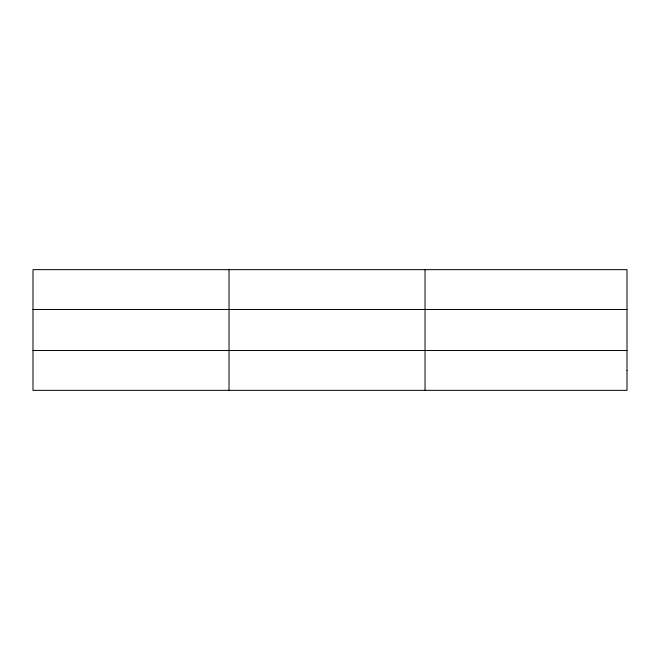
<?xml version="1.0" encoding="UTF-8"?>
<svg xmlns="http://www.w3.org/2000/svg" width="660" height="660" viewBox="0 0 660 660"><rect width="100%" height="100%" fill="white"/><g stroke="black" fill="none" stroke-linecap="round" stroke-linejoin="round"><path stroke-width="0.99" d="M229.02 269.651L229.02 390.349M425.04 269.651L425.04 390.349M33 309.482L627 309.482M33 350.518L627 350.518M627 370.433L627 390.349L33 390.349L33 269.651L627 269.651L627 370.433"/></g></svg>
